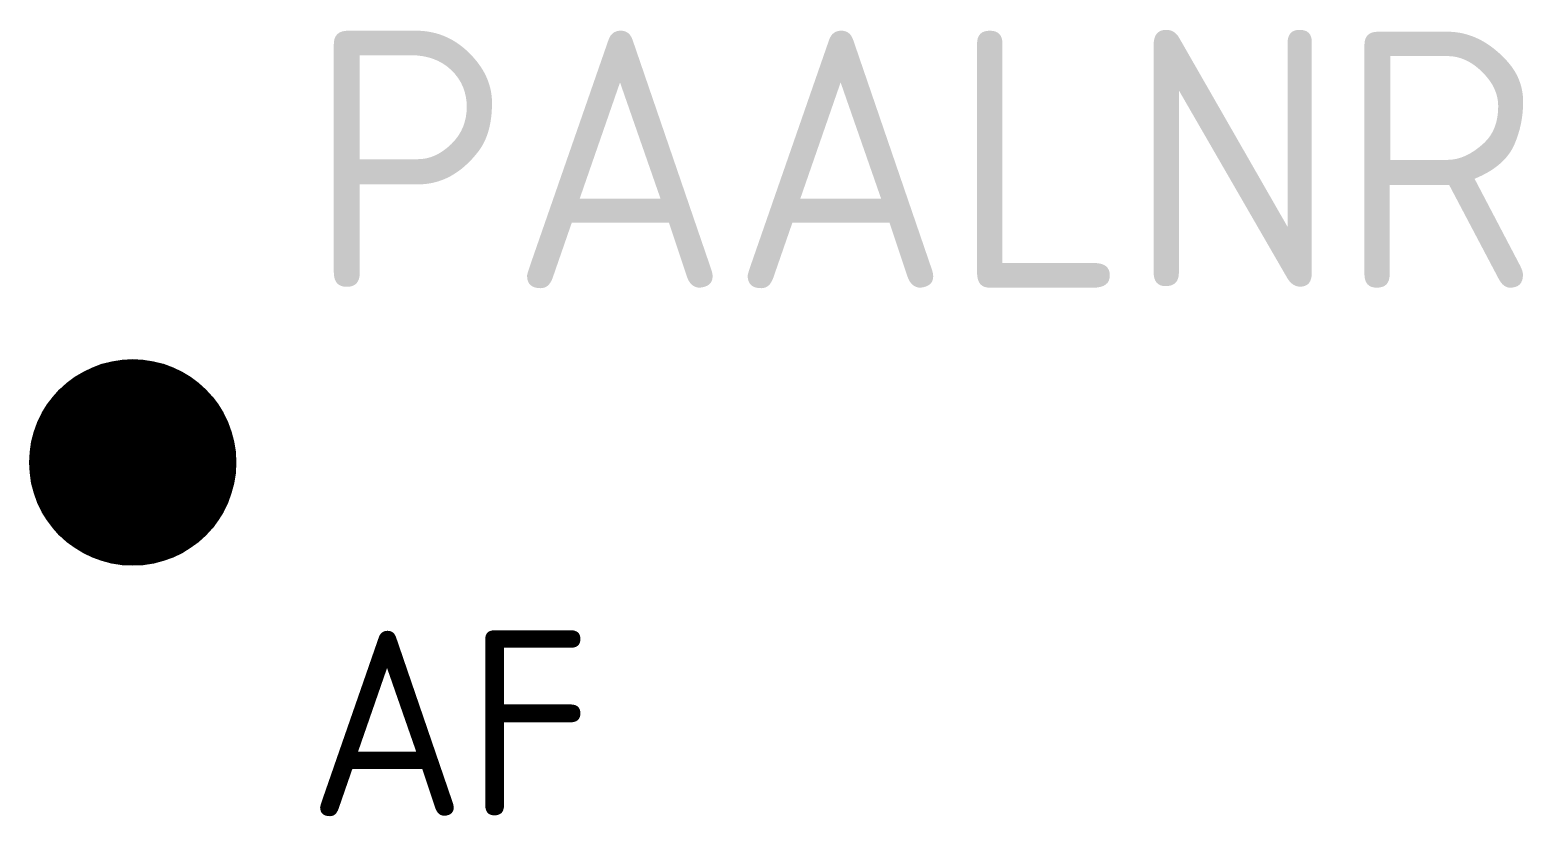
# Model space of a CAD drawing. Extents: x -1 to 13.5, y -3.4 to 4.2.
import ezdxf

# ---------------------------------------------------------------- set-up
doc = ezdxf.new("R2010")
doc.units = 0
doc.header["$LTSCALE"] = 50
doc.header["$MEASUREMENT"] = 0
doc.layers.get('0').update_dxf_attribs({"linetype": 'CONTINUOUS'})
doc.styles.add('NLCS-ISO', font='NLCS-ISO.ttf')

msp = doc.modelspace()

# ---------------------------------------------------------------- linework, layer by layer
at = {"const_width": 1, "flags": 128}
msp.add_lwpolyline([(-0.5, 0, 1), (0.5, 0, 1)], format="xyb", close=True, dxfattribs=at)
msp.add_circle((0, 0), 1)

# ---------------------------------------------------------------- texts
at = {"style": 'NLCS-ISO'}
for tag, p, height in [('PAALNR', (1.7, 1.7), 2.5), ('AF', (1.7, -3.438), 1.8)]:
    msp.add_attdef(tag, p, '', height=height, dxfattribs=at)

doc.saveas('drawing.dxf')
